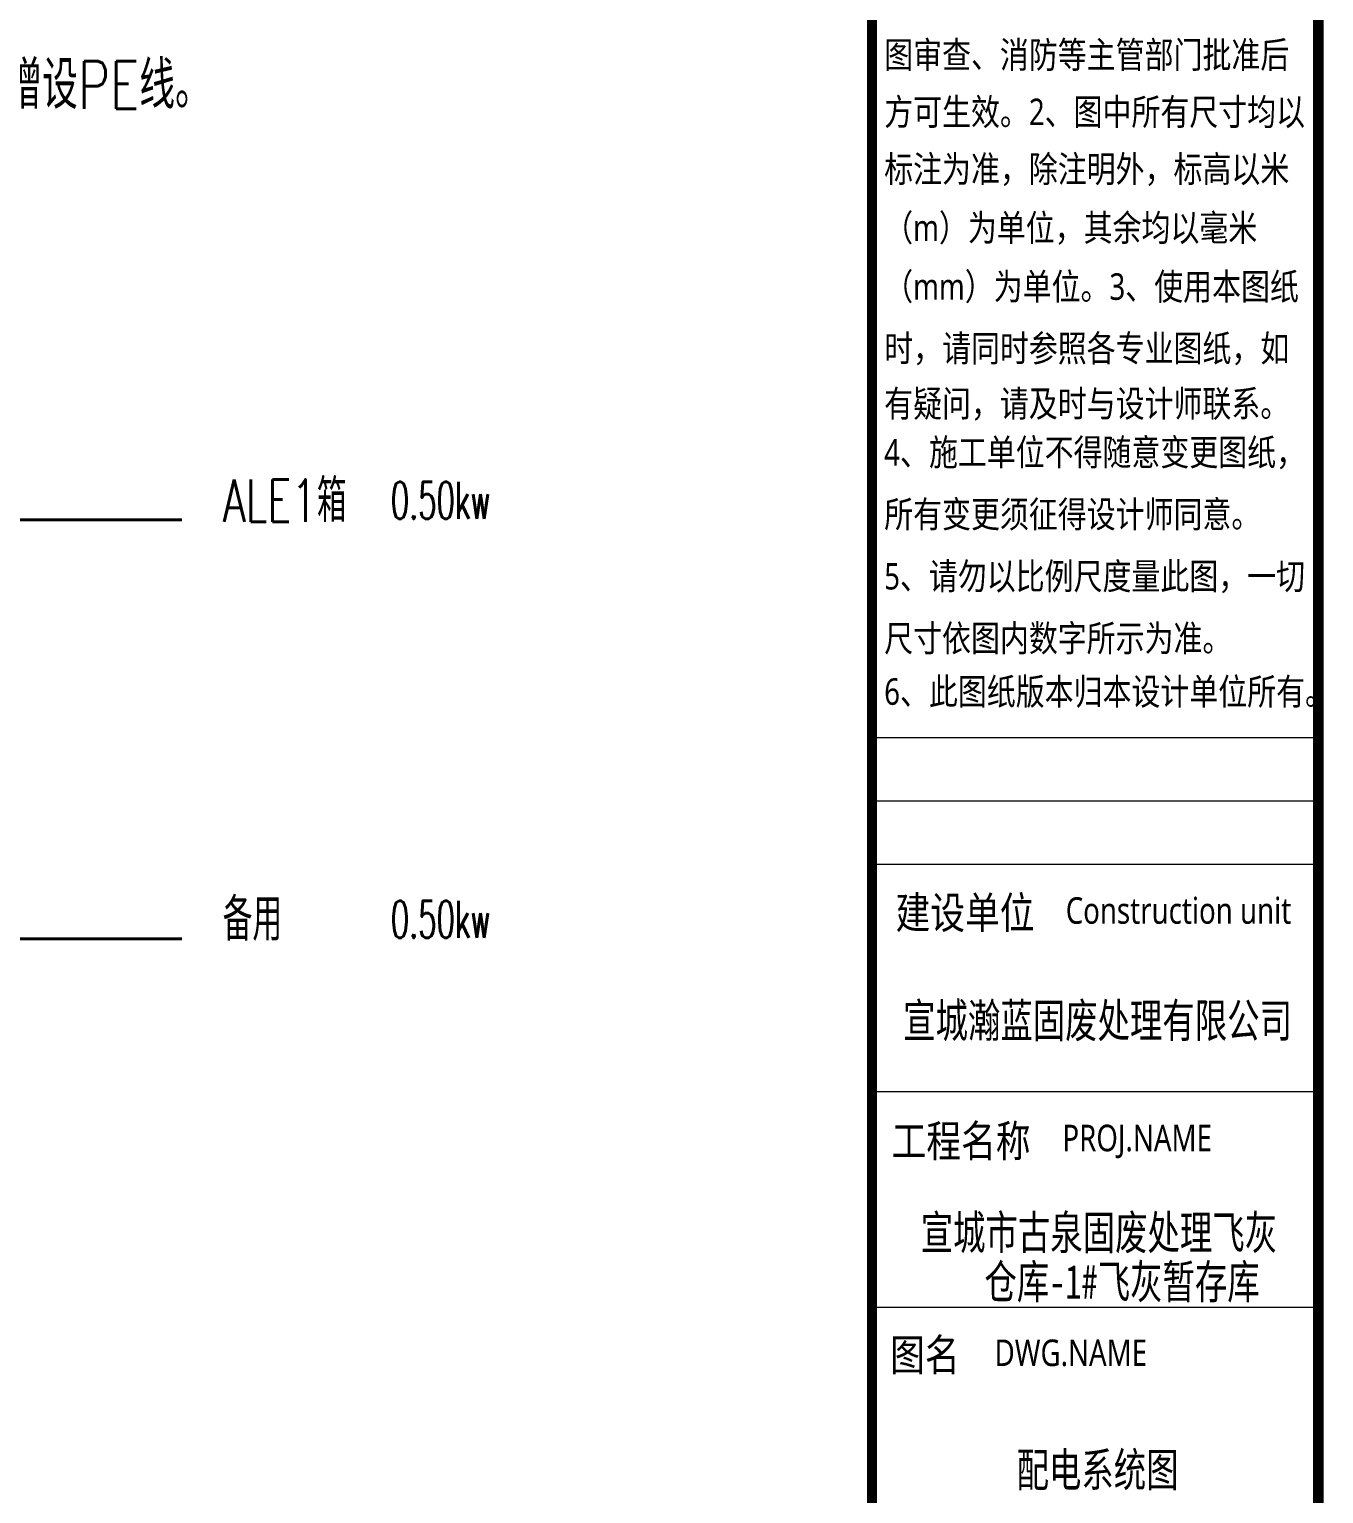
# Model space of a CAD drawing. Header units: inches. Extents: x -3272461 to -2504170, y 403793 to 1071042.
# Drawn here: x -2983557 to -2971352, y 871180 to 884993 of the extents above; entities that cross this region are included whole.
import ezdxf
from ezdxf.enums import TextEntityAlignment as Align

# ---------------------------------------------------------------- set-up
doc = ezdxf.new("R2010")
doc.units = ezdxf.units.IN
doc.header["$LTSCALE"] = 1000
doc.header["$MEASUREMENT"] = 0
doc.layers.get('0').update_dxf_attribs({"lineweight": 18})
for name, color, linetype, lineweight in [('0-TK', 4, 'Continuous', 18), ('DIM-照明', 7, 'Continuous', 18), ('PUB_TITLE', 153, 'Continuous', 18), ('TEL_TEXT', 7, 'Continuous', 18), ('WIRE-系统', 4, 'Continuous', 18), ('图签文字', 4, 'Continuous', 18)]:
    doc.layers.add(name, color=color, linetype=linetype, lineweight=lineweight)
doc.styles.add('-黑体', font='', dxfattribs={"width": 0.7})
doc.styles.add('_HZTXT', font='simplex.shx', dxfattribs={"width": 0.8, "bigfont": 'hztxt.shx'})
doc.styles.add('_TEL_DIM', font='simplex.shx', dxfattribs={"width": 0.8, "bigfont": 'hztxt.shx'})
doc.styles.add('建筑图签-黑', font='', dxfattribs={"width": 0.7})
doc.styles.get('-黑体').set_extended_font_data('微软雅黑')
doc.styles.get('建筑图签-黑').set_extended_font_data('黑体')

msp = doc.modelspace()

# ---------------------------------------------------------------- linework, layer by layer
at = {"layer": '0-TK'}
for p, q in [((-2975611.6, 878311.2), (-2971402.2, 878311.2)), ((-2975611.6, 877715.2), (-2971402.2, 877715.2)), ((-2975611.6, 877119.1), (-2971402.2, 877119.1)), ((-2975611.6, 874973.3), (-2971402.2, 874973.3)), ((-2975611.6, 872937.8), (-2971402.2, 872937.8))]:
    msp.add_line(p, q, dxfattribs=at)
msp.add_lwpolyline([(-2975611.6, 858130.6, 96, 96, 0), (-2975611.6, 898130.6, 96, 96, 0)], format="xyseb", dxfattribs=at)
at = {"layer": 'PUB_TITLE'}
msp.add_lwpolyline([(-2971402.2, 858130.6, 100, 100, 0), (-2971402.2, 898130.6, 100, 100, 0), (-3027302.2, 898130.6, 100, 100, 0), (-3027302.2, 858130.6, 100, 100, 0)], format="xyseb", close=True, dxfattribs=at)
at = {"layer": 'WIRE-系统'}
for points in [[(-2988975.6, 880365.8, 28, 28, 0), (-2982117.8, 880365.8, 28, 28, 0)], [(-2988975.6, 876414.9, 28, 28, 0), (-2982117.8, 876414.9, 28, 28, 0)]]:
    msp.add_lwpolyline(points, format="xyseb", dxfattribs=at)

# ---------------------------------------------------------------- texts
at = {"style": '-黑体', "width": 0.8}
for s, height, p in [('图审查、消防等主管部门批准后', 250, (-2975496.2, 884752)), ('方可生效。2、图中所有尺寸均以', 250, (-2975496.2, 884213.3)), ('标注为准，除注明外，标高以米', 250, (-2975496.2, 883674.7)), ('（m）为单位，其余均以毫米', 250, (-2975496.2, 883120.2)), ('（mm）为单位。3、使用本图纸', 250, (-2975496.2, 882565.7)), ('时，请同时参照各专业图纸，如', 250, (-2975496.2, 881983.4)), ('有疑问，请及时与设计师联系。', 250, (-2975496.2, 881461.7)), ('4、施工单位不得随意变更图纸，', 250, (-2975496.2, 881002.9)), ('所有变更须征得设计师同意。', 250, (-2975496.2, 880418.2)), ('5、请勿以比例尺度量此图，一切', 250, (-2975496.2, 879833.4)), ('尺寸依图内数字所示为准。', 250, (-2975496.2, 879248.6)), ('6、此图纸版本归本设计单位所有。', 250, (-2975496.2, 878745.6)), ('建设单位', 300, (-2975388.8, 876660.1)), ('工程名称', 300, (-2975425.8, 874506.9)), ('PROJ.NAME', 250, (-2973815.6, 874534.9)), ('图名', 300, (-2975440.1, 872489.4)), ('DWG.NAME', 250, (-2974455, 872509.1))]:
    msp.add_text(s, height=height, dxfattribs=at).set_placement(p, align=Align.MIDDLE_LEFT)
at = {"insert": (-2973784.8, 876679), "char_height": 250, "width": 3277.002, "attachment_point": 4, "style": '-黑体'}
msp.add_mtext('{\\W0.8;Construction unit  }', dxfattribs=at)
at = {"layer": 'DIM-照明', "style": '_HZTXT', "width": 0.75}
msp.add_text('注：PC为PVC管；SC为焊接镀锌钢管；RC为水煤气镀锌钢管；Ⅰ类灯具金属外壳均增设PE线。', height=450, dxfattribs=at).set_placement((-2996912.5, 884243))
at = {"layer": 'TEL_TEXT', "style": '_TEL_DIM'}
for s, height, width, p in [('ALE1箱', 400, 0.7, (-2981733.2, 880346.4)), ('0.50kw', 350, 0.576471, (-2980148.8, 880373.8)), ('备用', 400, 0.7, (-2981733.2, 876395.5)), ('0.50kw', 350, 0.576471, (-2980148.8, 876422.9))]:
    msp.add_text(s, height=height, dxfattribs=dict(at, width=width)).set_placement(p)
at = {"layer": '图签文字', "color": 1, "style": '建筑图签-黑', "width": 0.7}
for s, p in [('宣城瀚蓝固废处理有限公司', (-2973484.4, 875483.7)), ('宣城市古泉固废处理飞灰', (-2973471.8, 873484.2))]:
    msp.add_text(s, height=320, dxfattribs=at).set_placement(p, align=Align.CENTER)
at = {"layer": '图签文字', "color": 4, "style": '建筑图签-黑', "width": 0.7}
msp.add_text('配电系统图', height=320, dxfattribs=at).set_placement((-2973484.4, 871246), align=Align.CENTER)
at = {"layer": '图签文字', "color": 1, "insert": (-2973253.4, 872982.2), "char_height": 320, "width": 4088.629, "attachment_point": 8, "style": '建筑图签-黑'}
msp.add_mtext('仓库-1#飞灰暂存库   ', dxfattribs=at)

doc.saveas('drawing.dxf')
